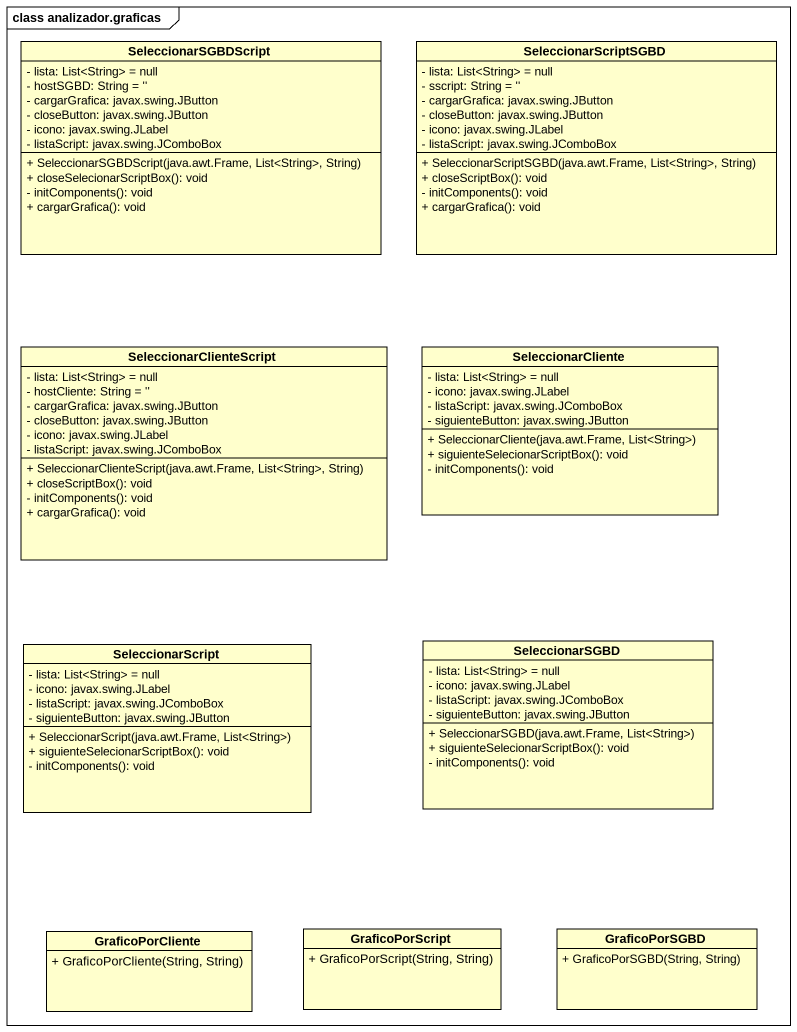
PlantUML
@startuml
mainframe class analizador.graficas
hide circle
hide empty members
skinparam classAttributeIconSize 0
class SeleccionarSGBDScript {
  - lista: List<String> = null
  - hostSGBD: String = ''
  - cargarGrafica: javax.swing.JButton
  - closeButton: javax.swing.JButton
  - icono: javax.swing.JLabel
  - listaScript: javax.swing.JComboBox
  + SeleccionarSGBDScript(java.awt.Frame, List<String>, String)
  + closeSelecionarScriptBox(): void
  - initComponents(): void
  + cargarGrafica(): void
}
class SeleccionarScriptSGBD {
  - lista: List<String> = null
  - sscript: String = ''
  - cargarGrafica: javax.swing.JButton
  - closeButton: javax.swing.JButton
  - icono: javax.swing.JLabel
  - listaScript: javax.swing.JComboBox
  + SeleccionarScriptSGBD(java.awt.Frame, List<String>, String)
  + closeScriptBox(): void
  - initComponents(): void
  + cargarGrafica(): void
}
class SeleccionarClienteScript {
  - lista: List<String> = null
  - hostCliente: String = ''
  - cargarGrafica: javax.swing.JButton
  - closeButton: javax.swing.JButton
  - icono: javax.swing.JLabel
  - listaScript: javax.swing.JComboBox
  + SeleccionarClienteScript(java.awt.Frame, List<String>, String)
  + closeScriptBox(): void
  - initComponents(): void
  + cargarGrafica(): void
}
class SeleccionarCliente {
  - lista: List<String> = null
  - icono: javax.swing.JLabel
  - listaScript: javax.swing.JComboBox
  - siguienteButton: javax.swing.JButton
  + SeleccionarCliente(java.awt.Frame, List<String>)
  + siguienteSelecionarScriptBox(): void
  - initComponents(): void
}
class SeleccionarScript {
  - lista: List<String> = null
  - icono: javax.swing.JLabel
  - listaScript: javax.swing.JComboBox
  - siguienteButton: javax.swing.JButton
  + SeleccionarScript(java.awt.Frame, List<String>)
  + siguienteSelecionarScriptBox(): void
  - initComponents(): void
}
class SeleccionarSGBD {
  - lista: List<String> = null
  - icono: javax.swing.JLabel
  - listaScript: javax.swing.JComboBox
  - siguienteButton: javax.swing.JButton
  + SeleccionarSGBD(java.awt.Frame, List<String>)
  + siguienteSelecionarScriptBox(): void
  - initComponents(): void
}
class GraficoPorCliente {
  + GraficoPorCliente(String, String)
}
class GraficoPorScript {
  + GraficoPorScript(String, String)
}
class GraficoPorSGBD {
  + GraficoPorSGBD(String, String)
}
@enduml
